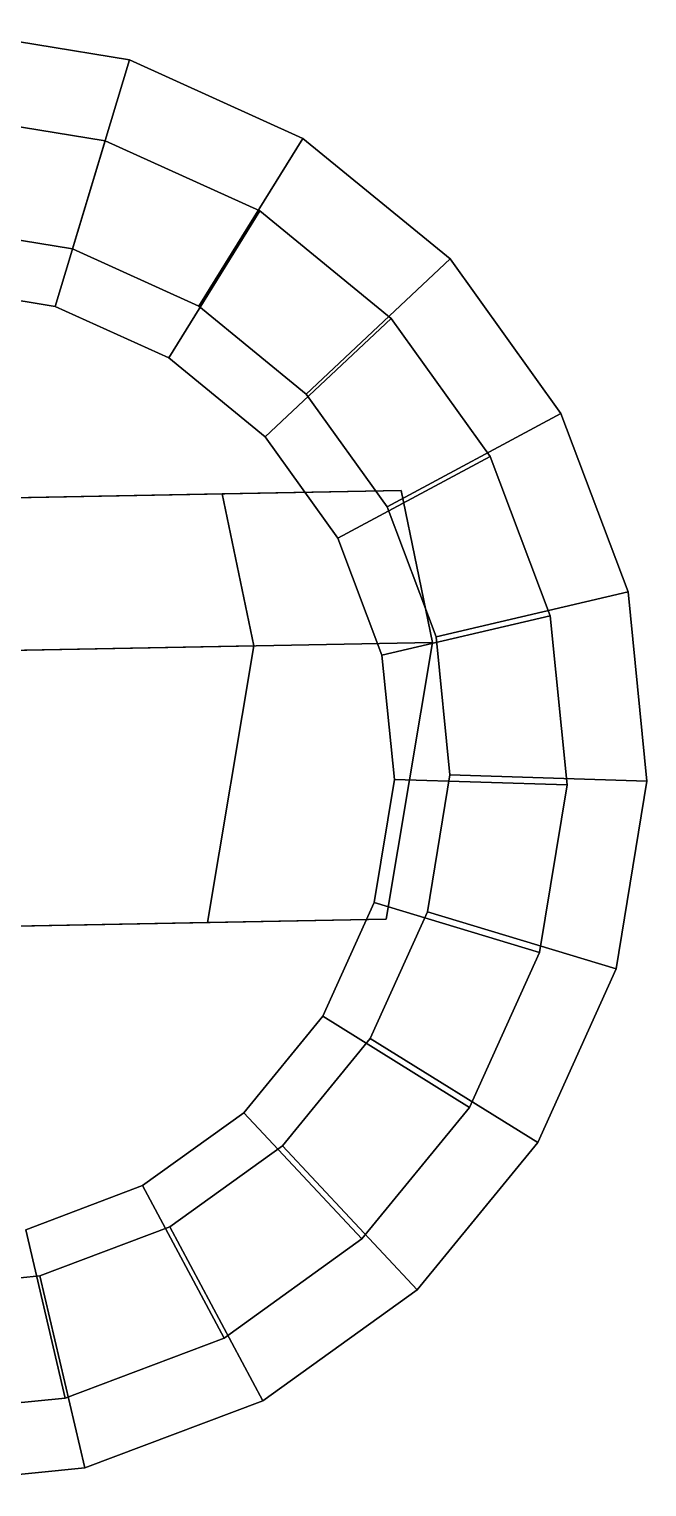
# Model space of a CAD drawing. Header units: inches. Extents: x -2 to 2474, y 1 to 287.
# Drawn here: x 168.5818 to 168.6588, y 175.4651 to 175.6464 of the extents above; entities that cross this region are included whole.
import ezdxf

# ---------------------------------------------------------------- set-up
doc = ezdxf.new("R2010")
doc.units = ezdxf.units.IN
doc.header["$MEASUREMENT"] = 0
doc.layers.add('DLX_LUM', color=7, linetype='Continuous', true_color=0xffd400)

msp = doc.modelspace()

# ---------------------------------------------------------------- linework, layer by layer
at = {"layer": 'DLX_LUM'}
for points in [[(168.59435, 175.64259, 0), (168.57098, 175.64642, 0)], [(168.57098, 175.64642, 0), (168.59435, 175.64259, 0)], [(168.58725, 175.6191, 0), (168.59435, 175.64259, 0)], [(168.59435, 175.64259, 0), (168.58725, 175.6191, 0)], [(168.59435, 175.64259, 0), (168.61593, 175.63284, 0)], [(168.61593, 175.63284, 0), (168.59435, 175.64259, 0)], [(168.5913, 175.63252, 0), (168.57044, 175.63594, 0)], [(168.57044, 175.63594, 0), (168.5913, 175.63252, 0)], [(168.60299, 175.61198, 0), (168.61593, 175.63284, 0)], [(168.61593, 175.63284, 0), (168.60299, 175.61198, 0)], [(168.61593, 175.63284, 0), (168.63425, 175.61784, 0)], [(168.63425, 175.61784, 0), (168.61593, 175.63284, 0)], [(168.58508, 175.61193, 0), (168.5913, 175.63252, 0)], [(168.5913, 175.63252, 0), (168.58508, 175.61193, 0)], [(168.61057, 175.62381, 0), (168.5913, 175.63252, 0)], [(168.5913, 175.63252, 0), (168.61057, 175.62381, 0)], [(168.61057, 175.62381, 0), (168.59923, 175.60554, 0)], [(168.59923, 175.60554, 0), (168.61057, 175.62381, 0)], [(168.62693, 175.61042, 0), (168.61057, 175.62381, 0)], [(168.61057, 175.62381, 0), (168.62693, 175.61042, 0)], [(168.5702, 175.62189, 0), (168.58725, 175.6191, 0)], [(168.58725, 175.6191, 0), (168.5702, 175.62189, 0)], [(168.58725, 175.6191, 0), (168.60299, 175.61198, 0)], [(168.60299, 175.61198, 0), (168.58725, 175.6191, 0)], [(168.61635, 175.60104, 0), (168.63425, 175.61784, 0)], [(168.63425, 175.61784, 0), (168.61635, 175.60104, 0)], [(168.63425, 175.61784, 0), (168.64806, 175.5986, 0)], [(168.64806, 175.5986, 0), (168.63425, 175.61784, 0)], [(168.56976, 175.61444, 0), (168.58508, 175.61193, 0)], [(168.58508, 175.61193, 0), (168.56976, 175.61444, 0)], [(168.58508, 175.61193, 0), (168.59923, 175.60554, 0)], [(168.59923, 175.60554, 0), (168.58508, 175.61193, 0)], [(168.60299, 175.61198, 0), (168.61635, 175.60104, 0)], [(168.61635, 175.60104, 0), (168.60299, 175.61198, 0)], [(168.62693, 175.61042, 0), (168.61124, 175.5957, 0)], [(168.61124, 175.5957, 0), (168.62693, 175.61042, 0)], [(168.63926, 175.59325, 0), (168.62693, 175.61042, 0)], [(168.62693, 175.61042, 0), (168.63926, 175.59325, 0)], [(168.59923, 175.60554, 0), (168.61124, 175.5957, 0)], [(168.61124, 175.5957, 0), (168.59923, 175.60554, 0)], [(168.61635, 175.60104, 0), (168.62643, 175.58701, 0)], [(168.62643, 175.58701, 0), (168.61635, 175.60104, 0)], [(168.62643, 175.58701, 0), (168.64806, 175.5986, 0)], [(168.64806, 175.5986, 0), (168.62643, 175.58701, 0)], [(168.64806, 175.5986, 0), (168.65642, 175.57645, 0)], [(168.65642, 175.57645, 0), (168.64806, 175.5986, 0)], [(168.61124, 175.5957, 0), (168.6203, 175.58309, 0)], [(168.6203, 175.58309, 0), (168.61124, 175.5957, 0)], [(168.63926, 175.59325, 0), (168.6203, 175.58309, 0)], [(168.6203, 175.58309, 0), (168.63926, 175.59325, 0)], [(168.64672, 175.57346, 0), (168.63926, 175.59325, 0)], [(168.63926, 175.59325, 0), (168.64672, 175.57346, 0)], [(168.62815, 175.58904, 0), (168.0971, 175.57901, 0)], [(168.0971, 175.57901, 0), (168.62815, 175.58904, 0)], [(168.0971, 175.57901, 0), (168.6059, 175.58862, 0)], [(168.6059, 175.58862, 0), (168.0971, 175.57901, 0)], [(168.6059, 175.58862, 0), (168.62815, 175.58904, 0)], [(168.62815, 175.58904, 0), (168.6059, 175.58862, 0)], [(168.6059, 175.58862, 0), (168.60982, 175.56971, 0)], [(168.60982, 175.56971, 0), (168.6059, 175.58862, 0)], [(168.63207, 175.57013, 0), (168.62815, 175.58904, 0)], [(168.62815, 175.58904, 0), (168.63207, 175.57013, 0)], [(168.62643, 175.58701, 0), (168.63252, 175.57085, 0)], [(168.63252, 175.57085, 0), (168.62643, 175.58701, 0)], [(168.6203, 175.58309, 0), (168.62578, 175.56856, 0)], [(168.62578, 175.56856, 0), (168.6203, 175.58309, 0)], [(168.63252, 175.57085, 0), (168.65642, 175.57645, 0)], [(168.65642, 175.57645, 0), (168.63252, 175.57085, 0)], [(168.65642, 175.57645, 0), (168.65877, 175.55289, 0)], [(168.65877, 175.55289, 0), (168.65642, 175.57645, 0)], [(168.64672, 175.57346, 0), (168.62578, 175.56856, 0)], [(168.62578, 175.56856, 0), (168.64672, 175.57346, 0)], [(168.64882, 175.55243, 0), (168.64672, 175.57346, 0)], [(168.64672, 175.57346, 0), (168.64882, 175.55243, 0)], [(168.10254, 175.56012, 0), (168.63207, 175.57013, 0)], [(168.63207, 175.57013, 0), (168.10254, 175.56012, 0)], [(168.60982, 175.56971, 0), (168.10254, 175.56012, 0)], [(168.10254, 175.56012, 0), (168.60982, 175.56971, 0)], [(168.60404, 175.5353, 0), (168.60982, 175.56971, 0)], [(168.60982, 175.56971, 0), (168.60404, 175.5353, 0)], [(168.63207, 175.57013, 0), (168.62629, 175.53572, 0)], [(168.62629, 175.53572, 0), (168.63207, 175.57013, 0)], [(168.63252, 175.57085, 0), (168.63424, 175.55367, 0)], [(168.63424, 175.55367, 0), (168.63252, 175.57085, 0)], [(168.62578, 175.56856, 0), (168.62732, 175.55311, 0)], [(168.62732, 175.55311, 0), (168.62578, 175.56856, 0)], [(168.62732, 175.55311, 0), (168.62481, 175.53779, 0)], [(168.62481, 175.53779, 0), (168.62732, 175.55311, 0)], [(168.64882, 175.55243, 0), (168.62732, 175.55311, 0)], [(168.62732, 175.55311, 0), (168.64882, 175.55243, 0)], [(168.63424, 175.55367, 0), (168.63144, 175.53662, 0)], [(168.63144, 175.53662, 0), (168.63424, 175.55367, 0)], [(168.63424, 175.55367, 0), (168.65877, 175.55289, 0)], [(168.65877, 175.55289, 0), (168.63424, 175.55367, 0)], [(168.6454, 175.53156, 0), (168.64882, 175.55243, 0)], [(168.64882, 175.55243, 0), (168.6454, 175.53156, 0)], [(168.65877, 175.55289, 0), (168.65493, 175.52952, 0)], [(168.65493, 175.52952, 0), (168.65877, 175.55289, 0)], [(168.62481, 175.53779, 0), (168.61841, 175.52364, 0)], [(168.61841, 175.52364, 0), (168.62481, 175.53779, 0)], [(168.6454, 175.53156, 0), (168.62481, 175.53779, 0)], [(168.62481, 175.53779, 0), (168.6454, 175.53156, 0)], [(168.094, 175.52566, 0), (168.62629, 175.53572, 0)], [(168.62629, 175.53572, 0), (168.094, 175.52566, 0)], [(168.60404, 175.5353, 0), (168.094, 175.52566, 0)], [(168.094, 175.52566, 0), (168.60404, 175.5353, 0)], [(168.62629, 175.53572, 0), (168.60404, 175.5353, 0)], [(168.60404, 175.5353, 0), (168.62629, 175.53572, 0)], [(168.63144, 175.53662, 0), (168.62432, 175.52088, 0)], [(168.62432, 175.52088, 0), (168.63144, 175.53662, 0)], [(168.63144, 175.53662, 0), (168.65493, 175.52952, 0)], [(168.65493, 175.52952, 0), (168.63144, 175.53662, 0)], [(168.63669, 175.5123, 0), (168.6454, 175.53156, 0)], [(168.6454, 175.53156, 0), (168.63669, 175.5123, 0)], [(168.65493, 175.52952, 0), (168.64518, 175.50794, 0)], [(168.64518, 175.50794, 0), (168.65493, 175.52952, 0)], [(168.61841, 175.52364, 0), (168.60858, 175.51163, 0)], [(168.60858, 175.51163, 0), (168.61841, 175.52364, 0)], [(168.63669, 175.5123, 0), (168.61841, 175.52364, 0)], [(168.61841, 175.52364, 0), (168.63669, 175.5123, 0)], [(168.62432, 175.52088, 0), (168.61338, 175.50752, 0)], [(168.61338, 175.50752, 0), (168.62432, 175.52088, 0)], [(168.62432, 175.52088, 0), (168.64518, 175.50794, 0)], [(168.64518, 175.50794, 0), (168.62432, 175.52088, 0)], [(168.60858, 175.51163, 0), (168.59596, 175.50257, 0)], [(168.59596, 175.50257, 0), (168.60858, 175.51163, 0)], [(168.62329, 175.49594, 0), (168.60858, 175.51163, 0)], [(168.60858, 175.51163, 0), (168.62329, 175.49594, 0)], [(168.62329, 175.49594, 0), (168.63669, 175.5123, 0)], [(168.63669, 175.5123, 0), (168.62329, 175.49594, 0)], [(168.64518, 175.50794, 0), (168.63018, 175.48962, 0)], [(168.63018, 175.48962, 0), (168.64518, 175.50794, 0)], [(168.61338, 175.50752, 0), (168.59935, 175.49744, 0)], [(168.59935, 175.49744, 0), (168.61338, 175.50752, 0)], [(168.61338, 175.50752, 0), (168.63018, 175.48962, 0)], [(168.63018, 175.48962, 0), (168.61338, 175.50752, 0)], [(168.59596, 175.50257, 0), (168.58144, 175.49709, 0)], [(168.58144, 175.49709, 0), (168.59596, 175.50257, 0)], [(168.60612, 175.48361, 0), (168.59596, 175.50257, 0)], [(168.59596, 175.50257, 0), (168.60612, 175.48361, 0)], [(168.58634, 175.47614, 0), (168.58144, 175.49709, 0)], [(168.58144, 175.49709, 0), (168.58634, 175.47614, 0)], [(168.59935, 175.49744, 0), (168.58319, 175.49135, 0)], [(168.58319, 175.49135, 0), (168.59935, 175.49744, 0)], [(168.59935, 175.49744, 0), (168.61094, 175.47581, 0)], [(168.61094, 175.47581, 0), (168.59935, 175.49744, 0)], [(168.60612, 175.48361, 0), (168.62329, 175.49594, 0)], [(168.62329, 175.49594, 0), (168.60612, 175.48361, 0)], [(168.58319, 175.49135, 0), (168.56601, 175.48963, 0)], [(168.56601, 175.48963, 0), (168.58319, 175.49135, 0)], [(168.58319, 175.49135, 0), (168.58879, 175.46745, 0)], [(168.58879, 175.46745, 0), (168.58319, 175.49135, 0)], [(168.63018, 175.48962, 0), (168.61094, 175.47581, 0)], [(168.61094, 175.47581, 0), (168.63018, 175.48962, 0)], [(168.58634, 175.47614, 0), (168.60612, 175.48361, 0)], [(168.60612, 175.48361, 0), (168.58634, 175.47614, 0)], [(168.5653, 175.47405, 0), (168.58634, 175.47614, 0)], [(168.58634, 175.47614, 0), (168.5653, 175.47405, 0)], [(168.61094, 175.47581, 0), (168.58879, 175.46745, 0)], [(168.58879, 175.46745, 0), (168.61094, 175.47581, 0)], [(168.58879, 175.46745, 0), (168.56523, 175.4651, 0)], [(168.56523, 175.4651, 0), (168.58879, 175.46745, 0)]]:
    msp.add_polyline3d(points, dxfattribs=at)

doc.saveas('drawing.dxf')
